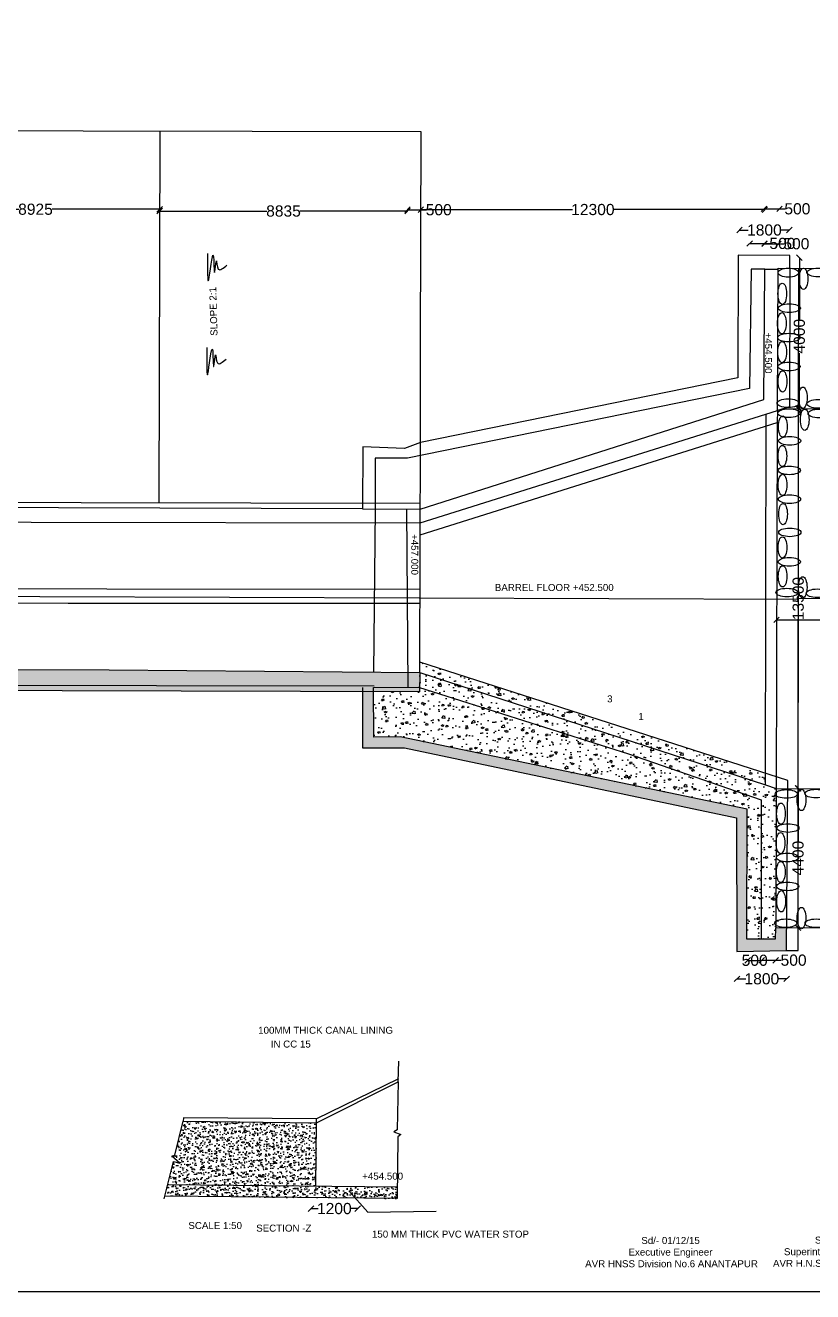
# Model space of a CAD drawing. Header units: millimetres. Extents: x 5124 to 2995863, y 2311 to 45179678.
# Drawn here: x 2923883 to 2952097, y 45100462 to 45145828 of the extents above; entities that cross this region are included whole.
import ezdxf

# ---------------------------------------------------------------- set-up
doc = ezdxf.new("R2010")
doc.units = ezdxf.units.MM
doc.header["$MEASUREMENT"] = 0
for name, color, linetype in [('DIMENSION', 7, 'Continuous'), ('DRAWING', 7, 'Continuous'), ('TEXT', 7, 'Continuous')]:
    doc.layers.add(name, color=color, linetype=linetype)
doc.styles.get("Standard").update_dxf_attribs({"font": 'arial.ttf', "height": 400})
doc.dimstyles.get("Standard").update_dxf_attribs({"dimtxt": 200, "dimasz": 200, "dimexe": 0.18, "dimexo": 0.0625, "dimgap": 0.09, "dimtad": 0, "dimdec": 0, "dimzin": 0, "dimdsep": 46, "dimtxsty": 'Standard', "dimblk": 'OBLIQUE', "dimcen": 0.09, "dimse1": 1, "dimse2": 1, "dimadec": 0, "dimazin": 0, "dimtfac": 1, "dimtdec": 0, "dimtofl": 0, "dimtmove": 0, "dimatfit": 3, "dimfxl": 1, "dimtolj": 1, "dimtzin": 0, "dimarcsym": 0})
pattern_1 = [(50, (0, 0), (358.6300913, -31.3760675), [37.5, -412.5]), (355, (0, 0), (-69.3756668, 376.096067), [30, -330]), (100.4514, (29.9, -2.6), (289.2546909, 344.719771), [31.870095, -350.571056]), (46.1842, (0, 100), (533.6205243, -82.759507), [56.25, -618.75]), (96.6356, (44.47, 93.1), (467.331353, 487.0589355), [47.805144, -525.8565]), (351.1842, (0, 100), (467.3309726, 487.0593005), [45, -495]), (21, (50, 75), (298.453526, -201.3094453), [37.5, -412.5]), (326, (50, 75), (121.657666, 362.5750225), [30, -330]), (71.4514, (74.87, 58.22), (420.1113143, 161.2652484), [31.870095, -350.571056]), (37.5, (0, 0), (6.07992766, 166.4469269), [0, -326, 0, -335, 0, -331.25]), (7.5, (0, 0), (131.5347687, 197.20585594), [0, -191, 0, -318.5, 0, -126.25]), (327.5, (-111.5, 0), (266.9112181, -11.27743587), [0, -125, 0, -390, 0, -517.5]), (317.5, (-161.5, 0), (291.5930847, 50.0524912), [0, -162.5, 0, -259, 0, -367.5])]
pattern_2 = [(50, (0, 0), (717.2601826, -62.752135), [75, -825]), (355, (0, 0), (-138.751334, 752.192134), [60, -660]), (100.4514, (59.8, -5.2), (578.509382, 689.439542), [63.74019, -701.142112]), (46.1842, (0, 200), (1067.241049, -165.519014), [112.5, -1237.5]), (96.6356, (88.9, 186.2), (934.662706, 974.11787), [95.610288, -1051.713]), (351.1842, (0, 200), (934.661945, 974.1186), [90, -990]), (21, (100, 150), (596.907052, -402.618891), [75, -825]), (326, (100, 150), (243.315332, 725.150045), [60, -660]), (71.4514, (149.74, 116.45), (840.222629, 322.530497), [63.74019, -701.142112]), (37.5, (0, 0), (12.1598553, 332.8938538), [0, -652, 0, -670, 0, -662.5]), (7.5, (0, 0), (263.0695374, 394.411712), [0, -382, 0, -637, 0, -252.5]), (327.5, (-223, 0), (533.8224362, -22.5548717), [0, -250, 0, -780, 0, -1035]), (317.5, (-323, 0), (583.1861693, 100.1049823), [0, -325, 0, -518, 0, -735])]

# ---------------------------------------------------------------- blocks, each defined once
blk = doc.blocks.new('_Oblique')
at = {"color": 0, "linetype": 'ByBlock', "lineweight": -2}
blk.add_line((-0.5, -0.5), (0.5, 0.5), dxfattribs=at)
blk = doc.blocks.new('*D46')
at = {"layer": 'Defpoints', "color": 0, "transparency": 16777216}
for p in [(2919801, 45139256), (2928693, 45139238), (2928693, 45139238)]:
    blk.add_point(p, dxfattribs=at)
at = {"layer": 'TEXT', "color": 0, "lineweight": -2, "transparency": 16777216}
for p, q in [((2919801, 45139238), (2923647, 45139238)), ((2928693, 45139238), (2924846, 45139238))]:
    blk.add_line(p, q, dxfattribs=at)
at = {"layer": 'TEXT', "color": 0, "lineweight": -2, "transparency": 16777216, "xscale": 200, "yscale": 200, "zscale": 200, "rotation": 180}
blk.add_blockref('_Oblique', (2919801, 45139238), dxfattribs=at)
at = {"layer": 'TEXT', "color": 0, "lineweight": -2, "transparency": 16777216, "xscale": 200, "yscale": 200, "zscale": 200}
blk.add_blockref('_Oblique', (2928693, 45139238), dxfattribs=at)
at = {"layer": 'TEXT', "color": 0, "transparency": 16777216, "insert": (2924247, 45139238), "char_height": 400, "attachment_point": 5}
blk.add_mtext('\\A1;8925', dxfattribs=at)
blk = doc.blocks.new('*D47')
at = {"layer": 'Defpoints', "color": 0, "transparency": 16777216}
for p in [(2928693, 45139238), (2937578, 45139173), (2937578, 45139173)]:
    blk.add_point(p, dxfattribs=at)
at = {"layer": 'TEXT', "color": 0, "lineweight": -2, "transparency": 16777216}
for p, q in [((2928693, 45139173), (2932536, 45139173)), ((2937578, 45139173), (2933735, 45139173))]:
    blk.add_line(p, q, dxfattribs=at)
at = {"layer": 'TEXT', "color": 0, "lineweight": -2, "transparency": 16777216, "xscale": 200, "yscale": 200, "zscale": 200, "rotation": 180}
blk.add_blockref('_Oblique', (2928693, 45139173), dxfattribs=at)
at = {"layer": 'TEXT', "color": 0, "lineweight": -2, "transparency": 16777216, "xscale": 200, "yscale": 200, "zscale": 200}
blk.add_blockref('_Oblique', (2937578, 45139173), dxfattribs=at)
at = {"layer": 'TEXT', "color": 0, "transparency": 16777216, "insert": (2933135, 45139173), "char_height": 400, "attachment_point": 5}
blk.add_mtext('\\A1;8835', dxfattribs=at)
blk = doc.blocks.new('*D48')
at = {"layer": 'Defpoints', "color": 0, "transparency": 16777216}
for p in [(2937578, 45139173), (2938056, 45139221), (2938056, 45139173)]:
    blk.add_point(p, dxfattribs=at)
at = {"layer": 'TEXT', "color": 0, "lineweight": -2, "transparency": 16777216}
for p, q in [((2937578, 45139221), (2938056, 45139221)), ((2938056, 45139221), (2938256, 45139221))]:
    blk.add_line(p, q, dxfattribs=at)
at = {"layer": 'TEXT', "color": 0, "lineweight": -2, "transparency": 16777216, "xscale": 200, "yscale": 200, "zscale": 200, "rotation": 180}
blk.add_blockref('_Oblique', (2937578, 45139221), dxfattribs=at)
at = {"layer": 'TEXT', "color": 0, "lineweight": -2, "transparency": 16777216, "xscale": 200, "yscale": 200, "zscale": 200}
blk.add_blockref('_Oblique', (2938056, 45139221), dxfattribs=at)
at = {"layer": 'TEXT', "color": 0, "transparency": 16777216, "insert": (2938698, 45139221), "char_height": 400, "attachment_point": 5}
blk.add_mtext('\\A1;500', dxfattribs=at)
blk = doc.blocks.new('*D49')
at = {"layer": 'Defpoints', "color": 0, "transparency": 16777216}
for p in [(2938056, 45139221), (2950383, 45139227), (2950383, 45139118)]:
    blk.add_point(p, dxfattribs=at)
at = {"layer": 'TEXT', "color": 0, "lineweight": -2, "transparency": 16777216}
for p, q in [((2938056, 45139227), (2943486, 45139227)), ((2950383, 45139227), (2944953, 45139227))]:
    blk.add_line(p, q, dxfattribs=at)
at = {"layer": 'TEXT', "color": 0, "lineweight": -2, "transparency": 16777216, "xscale": 200, "yscale": 200, "zscale": 200, "rotation": 180}
blk.add_blockref('_Oblique', (2938056, 45139227), dxfattribs=at)
at = {"layer": 'TEXT', "color": 0, "lineweight": -2, "transparency": 16777216, "xscale": 200, "yscale": 200, "zscale": 200}
blk.add_blockref('_Oblique', (2950383, 45139227), dxfattribs=at)
at = {"layer": 'TEXT', "color": 0, "transparency": 16777216, "insert": (2944220, 45139227), "char_height": 400, "attachment_point": 5}
blk.add_mtext('\\A1;12300', dxfattribs=at)
blk = doc.blocks.new('*D50')
at = {"layer": 'Defpoints', "color": 0, "transparency": 16777216}
for p in [(2950907, 45139253), (2950354, 45139198), (2950907, 45139201)]:
    blk.add_point(p, dxfattribs=at)
at = {"layer": 'TEXT', "color": 0, "lineweight": -2, "transparency": 16777216}
for p, q in [((2950354, 45139253), (2950907, 45139253)), ((2950907, 45139253), (2951107, 45139253))]:
    blk.add_line(p, q, dxfattribs=at)
at = {"layer": 'TEXT', "color": 0, "lineweight": -2, "transparency": 16777216, "xscale": 200, "yscale": 200, "zscale": 200, "rotation": 180}
blk.add_blockref('_Oblique', (2950354, 45139253), dxfattribs=at)
at = {"layer": 'TEXT', "color": 0, "lineweight": -2, "transparency": 16777216, "xscale": 200, "yscale": 200, "zscale": 200}
blk.add_blockref('_Oblique', (2950907, 45139253), dxfattribs=at)
at = {"layer": 'TEXT', "color": 0, "transparency": 16777216, "insert": (2951549, 45139253), "char_height": 400, "attachment_point": 5}
blk.add_mtext('\\A1;500', dxfattribs=at)
blk = doc.blocks.new('*D51')
at = {"layer": 'Defpoints', "color": 0, "transparency": 16777216}
for p in [(2949474, 45138330), (2951262, 45138494), (2951262, 45138338)]:
    blk.add_point(p, dxfattribs=at)
at = {"layer": 'TEXT', "color": 0, "lineweight": -2, "transparency": 16777216}
for p, q in [((2949474, 45138494), (2949790, 45138494)), ((2951262, 45138494), (2950946, 45138494))]:
    blk.add_line(p, q, dxfattribs=at)
at = {"layer": 'TEXT', "color": 0, "lineweight": -2, "transparency": 16777216, "xscale": 200, "yscale": 200, "zscale": 200, "rotation": 180}
blk.add_blockref('_Oblique', (2949474, 45138494), dxfattribs=at)
at = {"layer": 'TEXT', "color": 0, "lineweight": -2, "transparency": 16777216, "xscale": 200, "yscale": 200, "zscale": 200}
blk.add_blockref('_Oblique', (2951262, 45138494), dxfattribs=at)
at = {"layer": 'TEXT', "color": 0, "transparency": 16777216, "insert": (2950368, 45138494), "char_height": 400, "attachment_point": 5}
blk.add_mtext('\\A1;1800', dxfattribs=at)
blk = doc.blocks.new('*D52')
at = {"layer": 'Defpoints', "color": 0, "transparency": 16777216}
for p in [(2949838, 45137965), (2950371, 45138013), (2950371, 45137974)]:
    blk.add_point(p, dxfattribs=at)
at = {"layer": 'TEXT', "color": 0, "lineweight": -2, "transparency": 16777216}
for p, q in [((2949838, 45138013), (2950371, 45138013)), ((2950371, 45138013), (2950571, 45138013))]:
    blk.add_line(p, q, dxfattribs=at)
at = {"layer": 'TEXT', "color": 0, "lineweight": -2, "transparency": 16777216, "xscale": 200, "yscale": 200, "zscale": 200, "rotation": 180}
blk.add_blockref('_Oblique', (2949838, 45138013), dxfattribs=at)
at = {"layer": 'TEXT', "color": 0, "lineweight": -2, "transparency": 16777216, "xscale": 200, "yscale": 200, "zscale": 200}
blk.add_blockref('_Oblique', (2950371, 45138013), dxfattribs=at)
at = {"layer": 'TEXT', "color": 0, "transparency": 16777216, "insert": (2951012, 45138013), "char_height": 400, "attachment_point": 5}
blk.add_mtext('\\A1;500', dxfattribs=at)
blk = doc.blocks.new('*D53')
at = {"layer": 'Defpoints', "color": 0, "transparency": 16777216}
for p in [(2950369, 45138011), (2950872, 45138010), (2950872, 45138001)]:
    blk.add_point(p, dxfattribs=at)
at = {"layer": 'TEXT', "color": 0, "lineweight": -2, "transparency": 16777216}
for p, q in [((2950369, 45138001), (2950872, 45138001)), ((2950872, 45138001), (2951072, 45138001))]:
    blk.add_line(p, q, dxfattribs=at)
at = {"layer": 'TEXT', "color": 0, "lineweight": -2, "transparency": 16777216, "xscale": 200, "yscale": 200, "zscale": 200, "rotation": 180}
blk.add_blockref('_Oblique', (2950369, 45138001), dxfattribs=at)
at = {"layer": 'TEXT', "color": 0, "lineweight": -2, "transparency": 16777216, "xscale": 200, "yscale": 200, "zscale": 200}
blk.add_blockref('_Oblique', (2950872, 45138001), dxfattribs=at)
at = {"layer": 'TEXT', "color": 0, "transparency": 16777216, "insert": (2951513, 45138001), "char_height": 400, "attachment_point": 5}
blk.add_mtext('\\A1;500', dxfattribs=at)
blk = doc.blocks.new('*D60')
at = {"layer": 'Defpoints', "color": 0, "transparency": 16777216}
for p in [(2950801, 45124529), (2950801, 45124493), (2957358, 45124477)]:
    blk.add_point(p, dxfattribs=at)
at = {"layer": 'TEXT', "color": 0, "lineweight": -2, "transparency": 16777216}
for p, q in [((2950801, 45124529), (2953482, 45124529)), ((2957358, 45124529), (2954677, 45124529))]:
    blk.add_line(p, q, dxfattribs=at)
at = {"layer": 'TEXT', "color": 0, "lineweight": -2, "transparency": 16777216, "xscale": 200, "yscale": 200, "zscale": 200, "rotation": 180}
blk.add_blockref('_Oblique', (2950801, 45124529), dxfattribs=at)
at = {"layer": 'TEXT', "color": 0, "lineweight": -2, "transparency": 16777216, "xscale": 200, "yscale": 200, "zscale": 200}
blk.add_blockref('_Oblique', (2957358, 45124529), dxfattribs=at)
at = {"layer": 'TEXT', "color": 0, "transparency": 16777216, "insert": (2954080, 45124529), "char_height": 400, "attachment_point": 5}
blk.add_mtext('\\A1;6500', dxfattribs=at)
blk = doc.blocks.new('*D61')
at = {"layer": 'Defpoints', "color": 0, "transparency": 16777216}
for p in [(2951681, 45137502), (2951593, 45132095), (2951619, 45132095)]:
    blk.add_point(p, dxfattribs=at)
at = {"layer": 'TEXT', "color": 0, "lineweight": -2, "transparency": 16777216}
for p, q in [((2951619, 45137502), (2951619, 45135296)), ((2951619, 45132095), (2951619, 45134087))]:
    blk.add_line(p, q, dxfattribs=at)
at = {"layer": 'TEXT', "color": 0, "lineweight": -2, "transparency": 16777216, "xscale": 200, "yscale": 200, "zscale": 200}
for p, rotation in [((2951619, 45137502), 90), ((2951619, 45132095), 270)]:
    blk.add_blockref('_Oblique', p, dxfattribs=dict(at, rotation=rotation))
at = {"layer": 'TEXT', "color": 0, "transparency": 16777216, "insert": (2951619, 45134692), "char_height": 400, "attachment_point": 5, "rotation": 90}
blk.add_mtext('\\A1;4000', dxfattribs=at)
blk = doc.blocks.new('*D62')
at = {"layer": 'Defpoints', "color": 0, "transparency": 16777216}
for p in [(2951593, 45132095), (2951579, 45118490), (2951579, 45118490)]:
    blk.add_point(p, dxfattribs=at)
at = {"layer": 'TEXT', "color": 0, "lineweight": -2, "transparency": 16777216}
for p, q in [((2951579, 45132095), (2951579, 45126026)), ((2951579, 45118490), (2951579, 45124559))]:
    blk.add_line(p, q, dxfattribs=at)
at = {"layer": 'TEXT', "color": 0, "lineweight": -2, "transparency": 16777216, "xscale": 200, "yscale": 200, "zscale": 200}
for p, rotation in [((2951579, 45132095), 90), ((2951579, 45118490), 270)]:
    blk.add_blockref('_Oblique', p, dxfattribs=dict(at, rotation=rotation))
at = {"layer": 'TEXT', "color": 0, "transparency": 16777216, "insert": (2951579, 45125292), "char_height": 400, "attachment_point": 5, "rotation": 90}
blk.add_mtext('\\A1;13500', dxfattribs=at)
blk = doc.blocks.new('*D63')
at = {"layer": 'Defpoints', "color": 0, "transparency": 16777216}
for p in [(2951579, 45118490), (2951574, 45113499), (2951574, 45113499)]:
    blk.add_point(p, dxfattribs=at)
at = {"layer": 'TEXT', "color": 0, "lineweight": -2, "transparency": 16777216}
for p, q in [((2951574, 45118490), (2951574, 45116599)), ((2951574, 45113499), (2951574, 45115390))]:
    blk.add_line(p, q, dxfattribs=at)
at = {"layer": 'TEXT', "color": 0, "lineweight": -2, "transparency": 16777216, "xscale": 200, "yscale": 200, "zscale": 200}
for p, rotation in [((2951574, 45118490), 90), ((2951574, 45113499), 270)]:
    blk.add_blockref('_Oblique', p, dxfattribs=dict(at, rotation=rotation))
at = {"layer": 'TEXT', "color": 0, "transparency": 16777216, "insert": (2951574, 45115994), "char_height": 400, "attachment_point": 5, "rotation": 90}
blk.add_mtext('\\A1;4400', dxfattribs=at)
blk = doc.blocks.new('*D64')
at = {"layer": 'Defpoints', "color": 0, "transparency": 16777216}
for p in [(2949385, 45111932), (2951167, 45111927), (2951167, 45111668)]:
    blk.add_point(p, dxfattribs=at)
at = {"layer": 'TEXT', "color": 0, "lineweight": -2, "transparency": 16777216}
for p, q in [((2949385, 45111668), (2949698, 45111668)), ((2951167, 45111668), (2950854, 45111668))]:
    blk.add_line(p, q, dxfattribs=at)
at = {"layer": 'TEXT', "color": 0, "lineweight": -2, "transparency": 16777216, "xscale": 200, "yscale": 200, "zscale": 200, "rotation": 180}
blk.add_blockref('_Oblique', (2949385, 45111668), dxfattribs=at)
at = {"layer": 'TEXT', "color": 0, "lineweight": -2, "transparency": 16777216, "xscale": 200, "yscale": 200, "zscale": 200}
blk.add_blockref('_Oblique', (2951167, 45111668), dxfattribs=at)
at = {"layer": 'TEXT', "color": 0, "transparency": 16777216, "insert": (2950276, 45111668), "char_height": 400, "attachment_point": 5}
blk.add_mtext('\\A1;1800', dxfattribs=at)
blk = doc.blocks.new('*D65')
at = {"layer": 'Defpoints', "color": 0, "transparency": 16777216}
for p in [(2949764, 45112320), (2950272, 45112331), (2950272, 45112331)]:
    blk.add_point(p, dxfattribs=at)
at = {"layer": 'TEXT', "color": 0, "lineweight": -2, "transparency": 16777216}
blk.add_line((2949764, 45112331), (2950272, 45112331), dxfattribs=at)
at = {"layer": 'TEXT', "color": 0, "lineweight": -2, "transparency": 16777216, "xscale": 200, "yscale": 200, "zscale": 200, "rotation": 180}
blk.add_blockref('_Oblique', (2949764, 45112331), dxfattribs=at)
at = {"layer": 'TEXT', "color": 0, "lineweight": -2, "transparency": 16777216, "xscale": 200, "yscale": 200, "zscale": 200}
blk.add_blockref('_Oblique', (2950272, 45112331), dxfattribs=at)
at = {"layer": 'TEXT', "color": 0, "transparency": 16777216, "insert": (2950018, 45112331), "char_height": 400, "attachment_point": 5}
blk.add_mtext('\\A1;500', dxfattribs=at)
blk = doc.blocks.new('*D66')
at = {"layer": 'Defpoints', "color": 0, "transparency": 16777216}
for p in [(2950272, 45112331), (2950771, 45112336), (2950771, 45112331)]:
    blk.add_point(p, dxfattribs=at)
at = {"layer": 'TEXT', "color": 0, "lineweight": -2, "transparency": 16777216}
for p, q in [((2950272, 45112336), (2950771, 45112336)), ((2950771, 45112336), (2950971, 45112336))]:
    blk.add_line(p, q, dxfattribs=at)
at = {"layer": 'TEXT', "color": 0, "lineweight": -2, "transparency": 16777216, "xscale": 200, "yscale": 200, "zscale": 200, "rotation": 180}
blk.add_blockref('_Oblique', (2950272, 45112336), dxfattribs=at)
at = {"layer": 'TEXT', "color": 0, "lineweight": -2, "transparency": 16777216, "xscale": 200, "yscale": 200, "zscale": 200}
blk.add_blockref('_Oblique', (2950771, 45112336), dxfattribs=at)
at = {"layer": 'TEXT', "color": 0, "transparency": 16777216, "insert": (2951412, 45112336), "char_height": 400, "attachment_point": 5}
blk.add_mtext('\\A1;500', dxfattribs=at)
blk = doc.blocks.new('*D87')
at = {"layer": 'Defpoints', "color": 0, "transparency": 16777216}
for p in [(2934120, 45103529), (2935791, 45103529), (2935791, 45103438)]:
    blk.add_point(p, dxfattribs=at)
at = {"layer": 'TEXT', "color": 0, "lineweight": -2, "transparency": 16777216}
for p, q in [((2934120, 45103438), (2934378, 45103438)), ((2935791, 45103438), (2935534, 45103438))]:
    blk.add_line(p, q, dxfattribs=at)
at = {"layer": 'TEXT', "color": 0, "lineweight": -2, "transparency": 16777216, "xscale": 200, "yscale": 200, "zscale": 200, "rotation": 180}
blk.add_blockref('_Oblique', (2934120, 45103438), dxfattribs=at)
at = {"layer": 'TEXT', "color": 0, "lineweight": -2, "transparency": 16777216, "xscale": 200, "yscale": 200, "zscale": 200}
blk.add_blockref('_Oblique', (2935791, 45103438), dxfattribs=at)
at = {"layer": 'TEXT', "color": 0, "transparency": 16777216, "insert": (2934956, 45103438), "char_height": 400, "attachment_point": 5}
blk.add_mtext('\\A1;1200', dxfattribs=at)

msp = doc.modelspace()

# ---------------------------------------------------------------- hatches: boundary and pattern name
at = {"layer": 'TEXT'}
h = msp.add_hatch(dxfattribs=at)
h.set_pattern_fill('AR-CONC', color=256, scale=100, style=0)
h.set_pattern_definition(pattern_2)
h.paths.add_polyline_path([(2938005.4, 45121954.2), (2938023.1, 45122643), (2926890.5, 45122742.7), (2894314, 45122772.5), (2871958.9, 45122791.9), (2871934.2, 45122242.8), (2873967.5, 45122256.5), (2873968.4, 45122127.8)])
h.paths.add_polyline_path([(2890934.9, 45121939.4), (2890934.9, 45123071.8), (2890110.6, 45123071.8), (2890110.6, 45121939.4)], flags=9)
h = msp.add_hatch(dxfattribs=at)
h.set_pattern_fill('AR-CONC', color=256, scale=100, style=0)
h.set_pattern_definition(pattern_2)
h.paths.add_polyline_path([(2938023.9, 45123009), (2938023.1, 45122643), (2950400.3, 45118616), (2950401.2, 45119031.6)])
h = msp.add_hatch(dxfattribs=at)
h.set_pattern_fill('AR-CONC', color=256, scale=100, style=0)
h.set_pattern_definition(pattern_2)
edge = h.paths.add_edge_path()
edge.add_line((2938023.1, 45122643), (2938009.4, 45122109.2))
edge.add_line((2938009.4, 45122109.2), (2945502.6, 45119724.3))
edge.add_line((2945502.6, 45119724.3), (2950246.3, 45118081.5))
edge.add_line((2950246.3, 45118081.5), (2950250.8, 45113091.9))
edge.add_line((2950250.8, 45113091.9), (2950758.3, 45113091.2))
edge.add_line((2950758.3, 45113091.2), (2950758.8, 45113500.1))
edge.add_line((2950758.8, 45113500.1), (2950779.6, 45113500.1))
edge.add_line((2950779.6, 45113500.1), (2950779.7, 45113588.1))
edge.add_ellipse((2951132.7, 45113659.9), major_axis=(-398.2, 0), ratio=0.3892579, start_angle=332.36829, end_angle=387.57293, ccw=False)
edge.add_line((2950779.9, 45113731.8), (2950785.8, 45118233.2))
edge.add_ellipse((2951154.4, 45118291.9), major_axis=(-398.2, 0), ratio=0.3892579, start_angle=337.68382, end_angle=382.25741, ccw=False)
edge.add_line((2950785.9, 45118350.8), (2950786.1, 45118490.5))
edge.add_line((2950786.1, 45118490.5), (2950400.3, 45118616))
edge.add_line((2950400.3, 45118616), (2938023.1, 45122643))
h = msp.add_hatch(dxfattribs=at)
h.set_pattern_fill('AR-CONC', color=256, scale=100, style=0)
h.set_pattern_definition(pattern_2)
h.paths.add_polyline_path([(2938009.4, 45122109.2), (2938005.4, 45121954.2), (2936359.8, 45121958.7), (2936371.9, 45120325.9), (2937317.2, 45120332.9), (2949749.4, 45117745), (2949743.3, 45113092.6), (2950250.8, 45113091.9), (2950246.3, 45118081.5), (2945502.6, 45119724.3)])
h = msp.add_hatch(dxfattribs=at)
h.set_pattern_fill('AR-CONC', color=256, scale=100, style=0)
h.set_pattern_definition(pattern_2)
h.paths.add_polyline_path([(2937317.2, 45120332.9), (2936371.9, 45120325.9), (2936359.8, 45121958.7), (2935967.5, 45121959.7), (2935965.9, 45119949.8), (2937476, 45119940), (2949371.8, 45117439.4), (2949379.6, 45112648.5), (2951154.9, 45112685.3), (2951161.5, 45113499.6), (2950758.8, 45113500.1), (2950758.3, 45113091.2), (2949743.3, 45113092.6), (2949749.4, 45117745)])
h = msp.add_hatch(dxfattribs=at)
h.set_pattern_fill('AR-CONC', color=256, scale=50, style=0)
h.set_pattern_definition(pattern_1)
h.paths.add_polyline_path([(2934316.9, 45106513.1), (2929544.1, 45106564.6), (2929243.9, 45105357.4), (2929127.7, 45105318.5), (2929423.1, 45105061.6), (2929191.1, 45105119.6), (2928985.4, 45104298.2), (2934294.1, 45104242.9)])
h = msp.add_hatch(dxfattribs=at)
h.set_pattern_fill('AR-CONC', color=256, scale=50, style=0)
h.set_pattern_definition(pattern_1)
h.paths.add_polyline_path([(2937216.4, 45104212.5), (2928985.4, 45104298.2), (2928882.2, 45103885.7), (2937212.1, 45103799)])

# ---------------------------------------------------------------- linework, layer by layer
at = {"layer": 'DRAWING'}
for points in [[(2873968.4, 45122127.8), (2871928.3, 45122111.6), (2871958.9, 45122791.9), (2894314, 45122772.5), (2926890.5, 45122742.7), (2938023.1, 45122643), (2938032.3, 45127223.7), (2938039.6, 45130877.3), (2938046.6, 45134354.9), (2938061.9, 45142008.6), (2895669.9, 45142093.6), (2871983.9, 45142162.7), (2871945.3, 45128178)], [(2871945.3, 45128178), (2883234.2, 45128146.8), (2891311.2, 45128124.5), (2905432.6, 45128085.6), (2924091.4, 45128034.1), (2938033.9, 45128006.1), (2950836.4, 45132032.1), (2950856.9, 45137130.2), (2965138.8, 45137110), (2965139.4, 45137522.4)], [(2871947, 45128804), (2895527.1, 45128795.9), (2938035.3, 45128710.7)], [(2935966.7, 45128501.6), (2903287.7, 45128613.4), (2873962, 45128637.6)], [(2938029.1, 45125617.8), (2893100.1, 45125670.7), (2871951.5, 45125708)], [(2863668.4, 45125176.9), (2876276.6, 45125168), (2887680.5, 45125159.9), (2900968.2, 45125150.5), (2911858, 45125142.9), (2925416, 45125133.3), (2936495.5, 45125125.5), (2938028.1, 45125122.4)], [(2951585.8, 45125261.2), (2910802.6, 45125404.1), (2873392.7, 45125443.6), (2864120, 45125505.7)], [(2938023.1, 45122643), (2938005.4, 45121954.2), (2873968.4, 45122127.8)], [(2873967.5, 45122256.5), (2936378.4, 45122169.9)]]:
    msp.add_lwpolyline(points, dxfattribs=at)
at = {"layer": 'TEXT'}
for points in [[(2982124.1, 45100461.8), (2849718.6, 45100461.8), (2849718.6, 45179678.4), (2995863.5, 45179678.4), (2995863.5, 45100461.8), (2995232.4, 45100461.8)], [(2928698.3, 45142027.4), (2928671.6, 45128729.4)], [(2951278.2, 45137129.6), (2951279.6, 45137584.3), (2949430.1, 45137590.2), (2949416, 45133198.9), (2938039.6, 45130877.3), (2937468, 45130671.7), (2935976.1, 45130725.2), (2935966.7, 45128501.6), (2938034.9, 45128497.5), (2950348.5, 45132426.4), (2950382.5, 45137092), (2950858, 45137088.5)], [(2950382.5, 45137092), (2949889.8, 45137095.5), (2949834.7, 45132813.5), (2937573.9, 45130317.6), (2936420, 45130317.6), (2936416.3, 45128500.7)], [(2951278.2, 45137129.6), (2951262.3, 45132157.3), (2950836.4, 45132032.1)], [(2951154.9, 45112685.3), (2951573.2, 45112681.9), (2951579, 45118489.7), (2951585.2, 45124643.7), (2951592.7, 45132152.7), (2951599.8, 45137129.1)], [(2950836.4, 45132032.1), (2950819.6, 45131601.4)], [(2951049.3, 45132094.7), (2964892.3, 45132107.4)], [(2957393.6, 45132100.5), (2957293.4, 45125285.7), (2951585.8, 45125291.4)], [(2938033, 45127580.5), (2950819.6, 45131601.4), (2950786.1, 45118490.5), (2950779.6, 45113500.1)], [(2950400.3, 45118616), (2950427.5, 45131903.5)], [(2936416.3, 45128500.7), (2936364, 45122657.9)], [(2937538.4, 45128498.4), (2937585.4, 45122116.9)], [(2951154.9, 45112685.3), (2951204.6, 45118773.4), (2938023.9, 45123009)], [(2938023.1, 45122643), (2950400.3, 45118616), (2950786.1, 45118490.5), (2964220.4, 45118477)], [(2935967.6, 45122108.8), (2935965.9, 45119949.8), (2937476, 45119940), (2949371.8, 45117439.4), (2949379.6, 45112648.5), (2951154.9, 45112685.3)], [(2963974.2, 45113482.7), (2950758.8, 45113500.1), (2950758.3, 45113091.2), (2949743.3, 45113092.6), (2949749.4, 45117745), (2937317.2, 45120332.9), (2936371.9, 45120325.9), (2936358.7, 45122107.9), (2937976.1, 45122119.8), (2945502.6, 45119724.3), (2950246.3, 45118081.5), (2950250.8, 45113091.9)], [(2937247.2, 45107976.4), (2937266.4, 45108724.5)], [(2928856.3, 45103782.2), (2929191.1, 45105119.6), (2929423.1, 45105061.6), (2929127.7, 45105318.5), (2929243.9, 45105357.4), (2929544.1, 45106564.6), (2934316.9, 45106513.1), (2937247.2, 45107976.4)], [(2937247.2, 45107976.4), (2937203.1, 45106257.2), (2937094, 45106183.3), (2937339.4, 45106091.4), (2937235.1, 45106005.6), (2937212.1, 45103799), (2928882.2, 45103885.7)], [(2937250, 45108082.5), (2934287.9, 45106638.1)], [(2934314.4, 45106651.1), (2929556.8, 45106692.9), (2929544.1, 45106564.6)], [(2934316.9, 45106513.1), (2934314.4, 45106651.1)], [(2934294.1, 45104242.9), (2934316.9, 45106513.1)], [(2928985.4, 45104298.2), (2937216.4, 45104212.5)]]:
    msp.add_lwpolyline(points, dxfattribs=at)
for centre, major_axis, ratio in [((2951224.5, 45136966.2), (-368.2, 0), 0.4473917), ((2951766.9, 45136747), (0, 381.9), 0.4082931), ((2952284.2, 45136973.1), (-398.2, 0), 0.3892579), ((2951007.8, 45136210.4), (0, 381.9), 0.4082931), ((2951257.7, 45135696.5), (-398.2, 0), 0.3892579), ((2950993.6, 45135154.1), (0, 381.9), 0.4082931), ((2951243.5, 45134640.3), (-398.2, 0), 0.3892579), ((2951001.1, 45134120.4), (0, 381.9), 0.4082931), ((2951250.9, 45133606.5), (-398.2, 0), 0.3892579), ((2951018, 45133072.1), (0, 381.9), 0.4082931), ((2951217.5, 45132292.2), (-398.2, 0), 0.3892579), ((2951745.7, 45132488.8), (0, 381.9), 0.4082931), ((2951243.8, 45131931.8), (-398.2, 0), 0.3892579), ((2951811.4, 45131696.7), (0, 381.9), 0.4082931), ((2952285.2, 45132269.2), (-398.2, 0), 0.3892579), ((2952328.6, 45131922.9), (-398.2, 0), 0.3892579), ((2951024.7, 45131455.6), (0, 381.9), 0.4082931), ((2951274.6, 45130941.8), (-398.2, 0), 0.3892579), ((2951010.5, 45130399.4), (0, 381.9), 0.4082931), ((2951017.9, 45129365.7), (0, 381.9), 0.4082931), ((2951260.4, 45129885.6), (-398.2, 0), 0.3892579), ((2951267.8, 45128851.8), (-398.2, 0), 0.3892579), ((2951034.8, 45128317.4), (0, 381.9), 0.4082931), ((2951012.5, 45127122.2), (0, 381.9), 0.4082931), ((2951276.6, 45127664.6), (-398.2, 0), 0.3892579), ((2951262.4, 45126608.4), (-398.2, 0), 0.3892579), ((2951019.9, 45126088.5), (0, 381.9), 0.4082931), ((2951739.4, 45125693.9), (0, 381.9), 0.4082931), ((2951176.2, 45125506.5), (-398.2, 0), 0.3892579), ((2952262.1, 45125481.7), (-398.2, 0), 0.3892579), ((2951154.4, 45118291.9), (-398.2, 0), 0.3892579), ((2951697.5, 45118078), (0, 381.9), 0.4082931), ((2952214.8, 45118304.1), (-398.2, 0), 0.3892579), ((2950959.6, 45117586.3), (0, 381.9), 0.4082931), ((2951209.5, 45117072.5), (-398.2, 0), 0.3892579), ((2950945.4, 45116530.1), (0, 381.9), 0.4082931), ((2951195.3, 45116016.2), (-398.2, 0), 0.3892579), ((2950952.9, 45115496.3), (0, 381.9), 0.4082931), ((2951202.8, 45114982.5), (-398.2, 0), 0.3892579), ((2950969.8, 45114448), (0, 381.9), 0.4082931), ((2951695.9, 45113847.3), (0, 381.9), 0.4082931), ((2951132.7, 45113659.9), (-398.2, 0), 0.3892579), ((2952222, 45113659.9), (-398.2, 0), 0.3892579)]:
    msp.add_ellipse(centre, major_axis=major_axis, ratio=ratio, dxfattribs=at)
for points in [[(2930416.2, 45137649.8), (2930453.6, 45136712.6), (2930619.6, 45137579.3), (2930665.2, 45136973.9), (2930731.7, 45137392.7), (2930798, 45137098.3), (2931109.4, 45137239.3)], [(2930387.3, 45134283.9), (2930424.7, 45133346.7), (2930590.7, 45134213.4), (2930636.3, 45133607.9), (2930702.8, 45134026.8), (2930769.1, 45133732.3), (2931080.5, 45133873.4)]]:
    msp.add_spline(points, degree=3, dxfattribs=at)

# ---------------------------------------------------------------- texts
at = {"layer": 'DIMENSION', "char_height": 250, "attachment_point": 1}
for s, insert, width in [('\\pi3055.4;Sd/- 01/12/15 \\P\\pi2595.9;Executive Engineer \\P\\pi947.24; AVR HNSS Division No.6 ANANTAPUR', (2942900.6, 45102421), 8178.078), ('\\pi4148.6;Sd/-1/12/15 \\P\\pi3040.7;Superintending Engineer , \\P\\pi2646.8;AVR H.N.S.S Circle Anantapur', (2948027.4, 45102435.6), 10073.364)]:
    msp.add_mtext(s, dxfattribs=dict(at, insert=insert, width=width))
at = {"layer": 'TEXT'}
for s, rotation, p in [('SLOPE 2:1', 91.59116, (2930771.1, 45134708.2)), ('+454.500', 270, (2950385.6, 45134821)), ('+457.000', 270, (2937712.7, 45127603.4))]:
    msp.add_text(s, height=250, rotation=rotation, dxfattribs=at).set_placement(p)
for s, p in [('BARREL FLOOR +452.500', (2940706.6, 45125563.9)), ('3', (2944730.6, 45121574)), ('1', (2945846.2, 45120942.5)), ('100MM THICK CANAL LINING', (2932226.3, 45109701.9)), ('IN CC 15', (2932676.8, 45109208.1)), ('+454.500', (2935954.3, 45104476.2)), ('SCALE 1:50 ', (2929725, 45102706.8)), ('SECTION -Z', (2932156.7, 45102614.1)), ('150 MM THICK PVC WATER STOP', (2936304, 45102398.2))]:
    msp.add_text(s, height=250, dxfattribs=at).set_placement(p)

# ---------------------------------------------------------------- dimensions: what is measured, and where the dimension line sits
for base, p1, p2, text, picture, middle in [((2928692.7, 45139237.7), (2919800.5, 45139255.5), (2928692.7, 45139237.7), '8925', '*D46', (2924246.6, 45139237.7)), ((2937578.1, 45139173.3), (2928692.7, 45139237.7), (2937578.1, 45139173.3), '8835', '*D47', (2933135.4, 45139173.3)), ((2938056.3, 45139220.8), (2937578.1, 45139173.3), (2938056.3, 45139173.3), '500', '*D48', (2938697.5, 45139220.8)), ((2950382.7, 45139226.9), (2938056.4, 45139220.8), (2950382.7, 45139117.7), '12300', '*D49', (2944219.5, 45139226.9)), ((2950907.4, 45139252.9), (2950353.9, 45139198.1), (2950907.4, 45139200.7), '500', '*D50', (2951548.7, 45139252.9)), ((2951262.1, 45138493.5), (2949474.1, 45138330), (2951262.1, 45138338.4), '1800', '*D51', (2950368.1, 45138493.5)), ((2950370.9, 45138012.6), (2949837.8, 45137965.5), (2950370.9, 45137974.3), '500', '*D52', (2951012.2, 45138012.6)), ((2950871.5, 45138000.8), (2950369.4, 45138011.1), (2950871.5, 45138009.6), '500', '*D53', (2951512.8, 45138000.8)), ((2950801.5, 45124528.9), (2957357.9, 45124476.5), (2950801.5, 45124493.3), '6500', '*D60', (2954079.7, 45124528.9)), ((2950770.8, 45112336.1), (2950271.9, 45112331.5), (2950770.8, 45112331.5), '500', '*D66', (2951412.1, 45112336.1)), ((2951166.6, 45111668.2), (2949385.3, 45111931.8), (2951166.6, 45111927), '1800', '*D64', (2950275.9, 45111668.2)), ((2935791.3, 45103437.7), (2934120.2, 45103529.1), (2935791.3, 45103529.1), '1200', '*D87', (2934955.7, 45103437.7))]:
    dim = msp.add_linear_dim(base=base, p1=p1, p2=p2, text=text, dimstyle='Standard', override={"dimtxt": 400}, dxfattribs=at)
    dim.commit()
    dim.dimension.update_dxf_attribs({"geometry": picture, "text_midpoint": middle})
dim = msp.add_linear_dim(base=(2951619.2, 45132095.2), p1=(2951680.8, 45137501.8), p2=(2951592.7, 45132095.2), angle=90, text='4000', dimstyle='Standard', override={"dimtxt": 400}, dxfattribs=at)
dim.commit()
dim.dimension.update_dxf_attribs({"geometry": '*D61', "text_midpoint": (2951619.2, 45134691.7), "dimtype": 160, "text_rotation": 90})
for base, p1, p2, text, picture, middle in [((2951579, 45118489.7), (2951592.7, 45132095.2), (2951579, 45118489.7), '13500', '*D62', (2951579, 45125292.5)), ((2951574, 45113499.1), (2951579, 45118489.7), (2951574, 45113499.1), '4400', '*D63', (2951574, 45115994.4))]:
    dim = msp.add_linear_dim(base=base, p1=p1, p2=p2, angle=90, text=text, dimstyle='Standard', override={"dimtxt": 400}, dxfattribs=at)
    dim.commit()
    dim.dimension.update_dxf_attribs({"geometry": picture, "text_midpoint": middle})
dim = msp.add_linear_dim(base=(2950271.9, 45112331.2), p1=(2949763.7, 45112319.9), p2=(2950271.9, 45112331.5), text='500', dimstyle='Standard', override={"dimtxt": 400}, dxfattribs=at)
dim.commit()
dim.dimension.update_dxf_attribs({"geometry": '*D65', "text_midpoint": (2950017.8, 45112331.2), "dimtype": 160})

# ---------------------------------------------------------------- leaders
msp.add_leader([(2935472, 45104076.8), (2936154.4, 45103310), (2938606.7, 45103342)], dimstyle='Standard', override={"dimtxt": 400}, dxfattribs=at)

doc.saveas('drawing.dxf')
